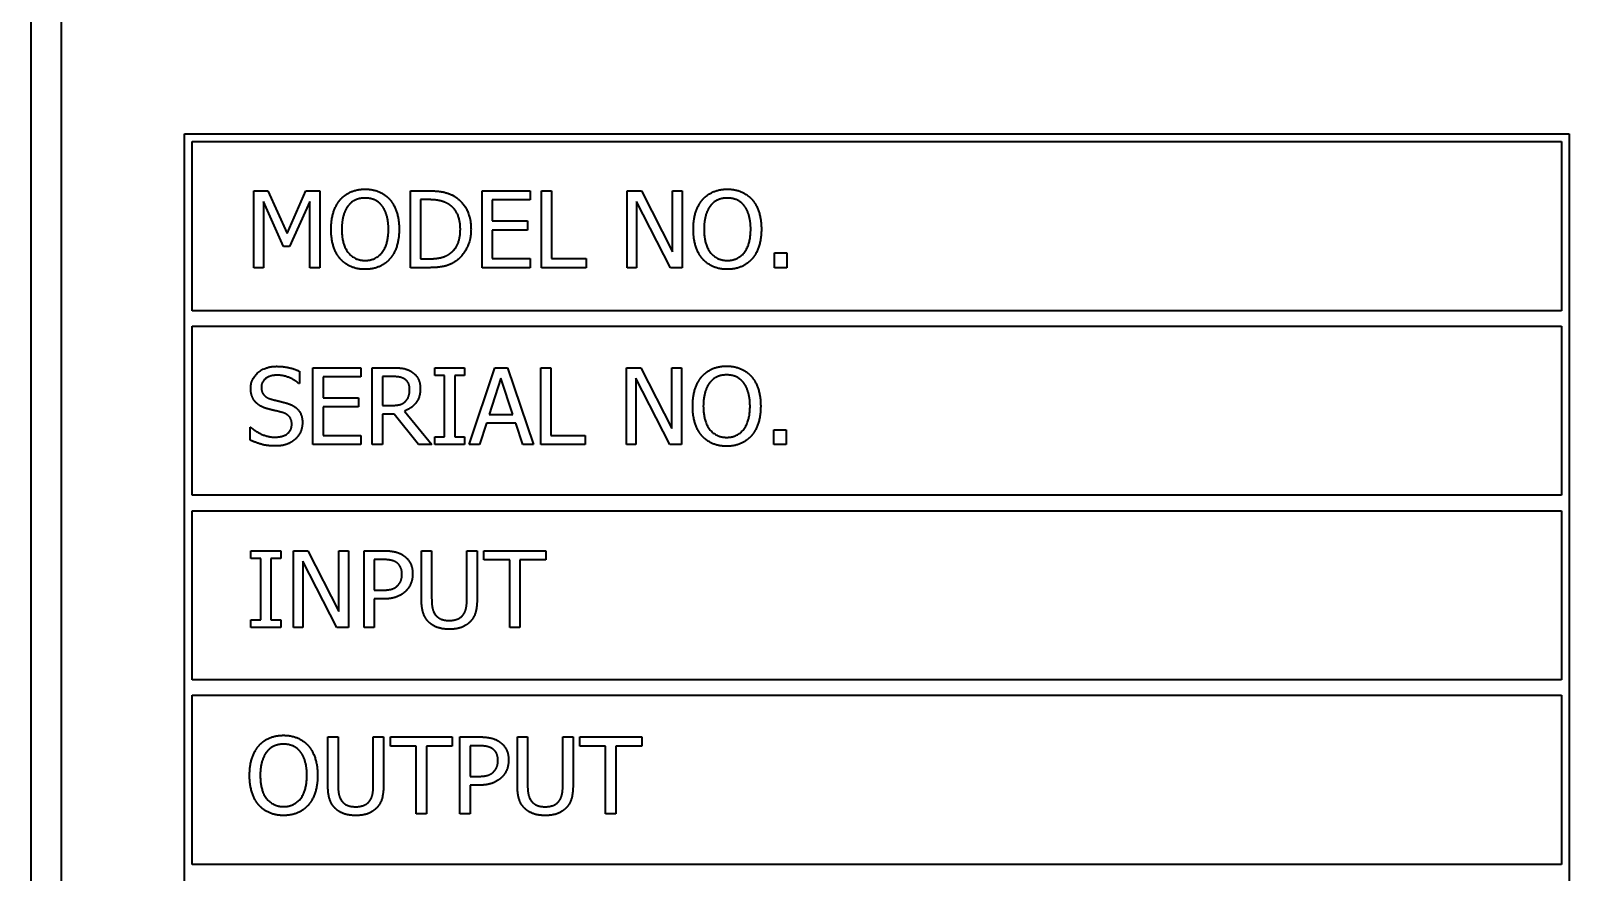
# Model space of a CAD drawing. Header units: millimetres. Extents: x 0 to 297, y 0 to 210.
# Drawn here: x 51.8 to 101.8, y 98 to 125.3 of the extents above; entities that cross this region are included whole.
import ezdxf

# ---------------------------------------------------------------- set-up
doc = ezdxf.new("R2010")
doc.units = ezdxf.units.MM
doc.header["$LTSCALE"] = 0.5
doc.layers.add('가시적인 것(ISO)', color=3, linetype='Continuous', lineweight=40)

msp = doc.modelspace()

# ---------------------------------------------------------------- linework, layer by layer
at = {"layer": '가시적인 것(ISO)'}
for p, q in [((51.8147, 151.9881), (51.8147, 51.9881)), ((52.8147, 52.9042), (52.8147, 151.072)), ((56.8147, 121.9881), (101.8147, 121.9881)), ((56.8147, 73.9881), (56.8147, 121.9881)), ((57.0647, 116.2381), (57.0647, 121.7381)), ((57.0647, 121.7381), (101.5647, 121.7381)), ((101.5647, 121.7381), (101.5647, 116.2381)), ((101.8147, 121.9881), (101.8147, 73.9881)), ((59.0679, 120.1355), (59.5217, 120.1355)), ((59.0679, 117.6355), (59.0679, 120.1355)), ((59.5217, 120.1355), (60.1457, 118.7436)), ((60.1457, 118.7436), (60.7494, 120.1355)), ((60.7494, 120.1355), (61.2113, 120.1355)), ((61.2113, 120.1355), (61.2113, 117.6355)), ((64.151, 120.1355), (64.7203, 120.1355)), ((64.151, 117.6355), (64.151, 120.1355)), ((66.4828, 117.6355), (66.4828, 120.1355)), ((66.4828, 120.1355), (68.0468, 120.1355)), ((68.0468, 120.1355), (68.0468, 119.8397)), ((68.4115, 117.6355), (68.4115, 120.1355)), ((68.4115, 120.1355), (68.7438, 120.1355)), ((68.7438, 120.1355), (68.7438, 117.9312)), ((71.1951, 117.6355), (71.1951, 120.1355)), ((71.1951, 120.1355), (71.6672, 120.1355)), ((71.6672, 120.1355), (72.6741, 118.1561)), ((72.6741, 118.1561), (72.6741, 120.1355)), ((72.6741, 120.1355), (72.984, 120.1355)), ((72.984, 120.1355), (72.984, 117.6355)), ((60.0241, 118.3243), (59.3779, 119.789)), ((59.3779, 119.789), (59.3779, 117.6355)), ((60.8791, 119.789), (60.2267, 118.3243)), ((60.8791, 117.6355), (60.8791, 119.789)), ((64.7365, 119.8478), (64.4832, 119.8478)), ((64.4832, 119.8478), (64.4832, 117.9231)), ((68.0468, 119.8397), (66.8151, 119.8397)), ((66.8151, 119.8397), (66.8151, 119.1549)), ((72.6113, 117.6355), (71.5051, 119.791)), ((71.5051, 119.791), (71.5051, 117.6355)), ((66.8151, 119.1549), (67.9638, 119.1549)), ((67.9638, 119.1549), (67.9638, 118.8591)), ((67.9638, 118.8591), (66.8151, 118.8591)), ((66.8151, 118.8591), (66.8151, 117.9312)), ((60.2267, 118.3243), (60.0241, 118.3243)), ((75.9885, 117.6355), (75.9885, 118.1136)), ((75.9885, 118.1136), (76.3896, 118.1136)), ((76.3896, 118.1136), (76.3896, 117.6355)), ((59.3779, 117.6355), (59.0679, 117.6355)), ((61.2113, 117.6355), (60.8791, 117.6355)), ((64.7263, 117.6355), (64.151, 117.6355)), ((64.4832, 117.9231), (64.7365, 117.9231)), ((68.0468, 117.6355), (66.4828, 117.6355)), ((66.8151, 117.9312), (68.0468, 117.9312)), ((68.0468, 117.9312), (68.0468, 117.6355)), ((69.86, 117.6355), (68.4115, 117.6355)), ((68.7438, 117.9312), (69.86, 117.9312)), ((69.86, 117.9312), (69.86, 117.6355)), ((71.5051, 117.6355), (71.1951, 117.6355)), ((72.984, 117.6355), (72.6113, 117.6355)), ((76.3896, 117.6355), (75.9885, 117.6355)), ((101.5647, 116.2381), (57.0647, 116.2381)), ((57.0647, 110.2381), (57.0647, 115.7381)), ((57.0647, 115.7381), (101.5647, 115.7381)), ((101.5647, 115.7381), (101.5647, 110.2381)), ((60.5468, 114.2679), (60.5468, 113.8709)), ((60.9824, 111.8855), (60.9824, 114.3855)), ((60.9824, 114.3855), (62.5464, 114.3855)), ((62.5464, 114.0897), (61.3147, 114.0897)), ((61.3147, 114.0897), (61.3147, 113.4049)), ((62.5464, 114.3855), (62.5464, 114.0897)), ((62.9111, 111.8855), (62.9111, 114.3855)), ((62.9111, 114.3855), (63.5553, 114.3855)), ((63.2434, 114.0978), (63.2434, 113.1577)), ((63.5736, 114.0978), (63.2434, 114.0978)), ((64.9472, 114.1302), (64.9472, 114.3855)), ((64.9472, 114.3855), (65.9156, 114.3855)), ((65.2652, 114.1302), (64.9472, 114.1302)), ((65.2652, 112.1407), (65.2652, 114.1302)), ((65.9156, 114.1302), (65.5975, 114.1302)), ((65.5975, 114.1302), (65.5975, 112.1407)), ((65.9156, 114.3855), (65.9156, 114.1302)), ((66.0574, 111.8855), (66.9002, 114.3855)), ((67.0967, 114.0451), (66.7117, 112.868)), ((66.9002, 114.3855), (67.3094, 114.3855)), ((67.4836, 112.868), (67.0967, 114.0451)), ((67.3094, 114.3855), (68.1522, 111.8855)), ((68.3892, 111.8855), (68.3892, 114.3855)), ((68.3892, 114.3855), (68.7215, 114.3855)), ((68.7215, 114.3855), (68.7215, 112.1812)), ((71.1728, 111.8855), (71.1728, 114.3855)), ((71.1728, 114.3855), (71.6449, 114.3855)), ((72.589, 111.8855), (71.4828, 114.041)), ((71.4828, 114.041), (71.4828, 111.8855)), ((71.6449, 114.3855), (72.6518, 112.4061)), ((72.6518, 112.4061), (72.6518, 114.3855)), ((72.6518, 114.3855), (72.9617, 114.3855)), ((72.9617, 114.3855), (72.9617, 111.8855)), ((60.5468, 113.8709), (60.5225, 113.8709)), ((61.3147, 113.4049), (62.4634, 113.4049)), ((62.4634, 113.1091), (61.3147, 113.1091)), ((61.3147, 113.1091), (61.3147, 112.1812)), ((62.4634, 113.4049), (62.4634, 113.1091)), ((63.2434, 113.1577), (63.5351, 113.1577)), ((63.6242, 112.8802), (63.2434, 112.8802)), ((63.2434, 112.8802), (63.2434, 111.8855)), ((64.4143, 111.8855), (63.6242, 112.8802)), ((63.9565, 112.9734), (64.8459, 111.8855)), ((66.6206, 112.5844), (66.3937, 111.8855)), ((67.5748, 112.5844), (66.6206, 112.5844)), ((66.7117, 112.868), (67.4836, 112.868)), ((67.8017, 111.8855), (67.5748, 112.5844)), ((58.9443, 112.0354), (58.9443, 112.4527)), ((58.9443, 112.4527), (58.9686, 112.4527)), ((61.3147, 112.1812), (62.5464, 112.1812)), ((62.5464, 112.1812), (62.5464, 111.8855)), ((64.9472, 111.8855), (64.9472, 112.1407)), ((64.9472, 112.1407), (65.2652, 112.1407)), ((65.5975, 112.1407), (65.9156, 112.1407)), ((65.9156, 112.1407), (65.9156, 111.8855)), ((68.7215, 112.1812), (69.8378, 112.1812)), ((69.8378, 112.1812), (69.8378, 111.8855)), ((75.9662, 111.8855), (75.9662, 112.3636)), ((75.9662, 112.3636), (76.3673, 112.3636)), ((76.3673, 112.3636), (76.3673, 111.8855)), ((62.5464, 111.8855), (60.9824, 111.8855)), ((63.2434, 111.8855), (62.9111, 111.8855)), ((64.8459, 111.8855), (64.4143, 111.8855)), ((65.9156, 111.8855), (64.9472, 111.8855)), ((66.3937, 111.8855), (66.0574, 111.8855)), ((68.1522, 111.8855), (67.8017, 111.8855)), ((69.8378, 111.8855), (68.3892, 111.8855)), ((71.4828, 111.8855), (71.1728, 111.8855)), ((72.9617, 111.8855), (72.589, 111.8855)), ((76.3673, 111.8855), (75.9662, 111.8855)), ((101.5647, 110.2381), (57.0647, 110.2381)), ((57.0647, 104.2381), (57.0647, 109.7381)), ((57.0647, 109.7381), (101.5647, 109.7381)), ((101.5647, 109.7381), (101.5647, 104.2381)), ((58.9707, 108.1829), (58.9707, 108.4381)), ((58.9707, 108.4381), (59.9391, 108.4381)), ((59.2887, 108.1829), (58.9707, 108.1829)), ((59.2887, 106.1934), (59.2887, 108.1829)), ((59.9391, 108.1829), (59.621, 108.1829)), ((59.621, 108.1829), (59.621, 106.1934)), ((59.9391, 108.4381), (59.9391, 108.1829)), ((60.3503, 105.9381), (60.3503, 108.4381)), ((60.3503, 108.4381), (60.8224, 108.4381)), ((61.7664, 105.9381), (60.6603, 108.0937)), ((60.6603, 108.0937), (60.6603, 105.9381)), ((60.8224, 108.4381), (61.8292, 106.4588)), ((61.8292, 106.4588), (61.8292, 108.4381)), ((61.8292, 108.4381), (62.1392, 108.4381)), ((62.1392, 108.4381), (62.1392, 105.9381)), ((62.6457, 108.4381), (63.2737, 108.4381)), ((62.6457, 105.9381), (62.6457, 108.4381)), ((62.978, 108.1504), (62.978, 107.1537)), ((63.2535, 108.1504), (62.978, 108.1504)), ((64.5116, 106.8782), (64.5116, 108.4381)), ((64.5116, 108.4381), (64.8438, 108.4381)), ((64.8438, 108.4381), (64.8438, 106.8782)), ((65.9885, 106.8701), (65.9885, 108.4381)), ((65.9885, 108.4381), (66.3207, 108.4381)), ((66.3207, 108.4381), (66.3207, 106.8782)), ((66.5416, 108.1423), (66.5416, 108.4381)), ((66.5416, 108.4381), (68.5513, 108.4381)), ((67.3803, 108.1423), (66.5416, 108.1423)), ((67.3803, 105.9381), (67.3803, 108.1423)), ((68.5513, 108.1423), (67.7126, 108.1423)), ((67.7126, 108.1423), (67.7126, 105.9381)), ((68.5513, 108.4381), (68.5513, 108.1423)), ((62.978, 107.1537), (63.2049, 107.1537)), ((63.2596, 106.8701), (62.978, 106.8701)), ((62.978, 106.8701), (62.978, 105.9381)), ((58.9707, 105.9381), (58.9707, 106.1934)), ((58.9707, 106.1934), (59.2887, 106.1934)), ((59.621, 106.1934), (59.9391, 106.1934)), ((59.9391, 106.1934), (59.9391, 105.9381)), ((59.9391, 105.9381), (58.9707, 105.9381)), ((60.6603, 105.9381), (60.3503, 105.9381)), ((62.1392, 105.9381), (61.7664, 105.9381)), ((62.978, 105.9381), (62.6457, 105.9381)), ((67.7126, 105.9381), (67.3803, 105.9381)), ((101.5647, 104.2381), (57.0647, 104.2381)), ((57.0647, 98.2381), (57.0647, 103.7381)), ((57.0647, 103.7381), (101.5647, 103.7381)), ((101.5647, 103.7381), (101.5647, 98.2381)), ((61.4707, 100.8255), (61.4707, 102.3855)), ((61.4707, 102.3855), (61.8029, 102.3855)), ((61.8029, 102.3855), (61.8029, 100.8255)), ((62.9476, 100.8174), (62.9476, 102.3855)), ((62.9476, 102.3855), (63.2798, 102.3855)), ((63.2798, 102.3855), (63.2798, 100.8255)), ((63.5006, 102.0897), (63.5006, 102.3855)), ((63.5006, 102.3855), (65.5104, 102.3855)), ((64.3394, 102.0897), (63.5006, 102.0897)), ((64.3394, 99.8855), (64.3394, 102.0897)), ((65.5104, 102.0897), (64.6716, 102.0897)), ((64.6716, 102.0897), (64.6716, 99.8855)), ((65.5104, 102.3855), (65.5104, 102.0897)), ((65.7636, 102.3855), (66.3916, 102.3855)), ((65.7636, 99.8855), (65.7636, 102.3855)), ((66.0959, 102.0978), (66.0959, 101.101)), ((66.3714, 102.0978), (66.0959, 102.0978)), ((67.6295, 100.8255), (67.6295, 102.3855)), ((67.6295, 102.3855), (67.9617, 102.3855)), ((67.9617, 102.3855), (67.9617, 100.8255)), ((69.1064, 100.8174), (69.1064, 102.3855)), ((69.1064, 102.3855), (69.4387, 102.3855)), ((69.4387, 102.3855), (69.4387, 100.8255)), ((69.6595, 102.0897), (69.6595, 102.3855)), ((69.6595, 102.3855), (71.6692, 102.3855)), ((70.4982, 102.0897), (69.6595, 102.0897)), ((70.4982, 99.8855), (70.4982, 102.0897)), ((71.6692, 102.0897), (70.8305, 102.0897)), ((70.8305, 102.0897), (70.8305, 99.8855)), ((71.6692, 102.3855), (71.6692, 102.0897)), ((66.0959, 101.101), (66.3228, 101.101)), ((66.3775, 100.8174), (66.0959, 100.8174)), ((66.0959, 100.8174), (66.0959, 99.8855)), ((64.6716, 99.8855), (64.3394, 99.8855)), ((66.0959, 99.8855), (65.7636, 99.8855)), ((70.8305, 99.8855), (70.4982, 99.8855)), ((101.5647, 98.2381), (57.0647, 98.2381))]:
    msp.add_line(p, q, dxfattribs=at)
for points in [[(61.8758, 119.8498), (62.0217, 120.0159), (62.4289, 120.1881), (62.6801, 120.1881)], [(62.6801, 120.1881), (62.9354, 120.1881), (63.3446, 120.0098), (63.4865, 119.8498)], [(64.7203, 120.1355), (65.0728, 120.1355), (65.4739, 120.0301), (65.6157, 119.9369)], [(73.6485, 119.8498), (73.7944, 120.0159), (74.2016, 120.1881), (74.4528, 120.1881)], [(74.4528, 120.1881), (74.7081, 120.1881), (75.1173, 120.0098), (75.2592, 119.8498)], [(61.576, 118.8855), (61.576, 119.1995), (61.732, 119.6776), (61.8758, 119.8498)], [(62.1271, 119.6411), (62.0278, 119.5135), (61.9224, 119.1286), (61.9224, 118.8855)], [(62.6822, 119.9004), (62.5019, 119.9004), (62.2304, 119.7748), (62.1271, 119.6411)], [(63.2352, 119.6411), (63.136, 119.7708), (62.8564, 119.9004), (62.6822, 119.9004)], [(63.4399, 118.8855), (63.4399, 119.1326), (63.3325, 119.5155), (63.2352, 119.6411)], [(63.4865, 119.8498), (63.6283, 119.6837), (63.7863, 119.1974), (63.7863, 118.8855)], [(65.3969, 119.6979), (65.2632, 119.7769), (64.9613, 119.8478), (64.7365, 119.8478)], [(65.7758, 118.8875), (65.7758, 119.1752), (65.5853, 119.5824), (65.3969, 119.6979)], [(65.6157, 119.9369), (65.8568, 119.7769), (66.1222, 119.2481), (66.1222, 118.8834)], [(73.3487, 118.8855), (73.3487, 119.1995), (73.5047, 119.6776), (73.6485, 119.8498)], [(73.8998, 119.6411), (73.8005, 119.5135), (73.6951, 119.1286), (73.6951, 118.8855)], [(74.4549, 119.9004), (74.2745, 119.9004), (74.0031, 119.7748), (73.8998, 119.6411)], [(75.0079, 119.6411), (74.9087, 119.7708), (74.6291, 119.9004), (74.4549, 119.9004)], [(75.2126, 118.8855), (75.2126, 119.1326), (75.1052, 119.5155), (75.0079, 119.6411)], [(75.2592, 119.8498), (75.401, 119.6837), (75.559, 119.1974), (75.559, 118.8855)], [(61.8738, 117.9231), (61.73, 118.0893), (61.576, 118.5775), (61.576, 118.8855)], [(61.9224, 118.8855), (61.9224, 118.3932), (62.3357, 117.8705), (62.6822, 117.8705)], [(62.6822, 117.8705), (63.0286, 117.8705), (63.4399, 118.3932), (63.4399, 118.8855)], [(63.7863, 118.8855), (63.7863, 118.5816), (63.6323, 118.0893), (63.4865, 117.9231)], [(65.4273, 118.0893), (65.6015, 118.2068), (65.7758, 118.5957), (65.7758, 118.8875)], [(66.1222, 118.8834), (66.1222, 118.541), (65.8446, 117.99), (65.6117, 117.836)], [(73.6465, 117.9231), (73.5027, 118.0893), (73.3487, 118.5775), (73.3487, 118.8855)], [(73.6951, 118.8855), (73.6951, 118.3932), (74.1084, 117.8705), (74.4549, 117.8705)], [(74.4549, 117.8705), (74.8013, 117.8705), (75.2126, 118.3932), (75.2126, 118.8855)], [(75.559, 118.8855), (75.559, 118.5816), (75.405, 118.0893), (75.2592, 117.9231)], [(64.7365, 117.9231), (64.9573, 117.9231), (65.2916, 117.994), (65.4273, 118.0893)], [(62.6801, 117.5828), (62.4269, 117.5828), (62.0217, 117.755), (61.8738, 117.9231)], [(63.4865, 117.9231), (63.3325, 117.7489), (62.9253, 117.5828), (62.6801, 117.5828)], [(65.6117, 117.836), (65.4212, 117.7165), (65.0302, 117.6355), (64.7263, 117.6355)], [(74.4528, 117.5828), (74.1996, 117.5828), (73.7944, 117.755), (73.6465, 117.9231)], [(75.2592, 117.9231), (75.1052, 117.7489), (74.698, 117.5828), (74.4528, 117.5828)], [(58.9626, 113.7149), (58.9626, 114.0188), (59.4366, 114.43), (59.8033, 114.43)], [(59.8256, 114.1423), (59.5946, 114.1423), (59.309, 113.9256), (59.309, 113.7493)], [(59.8033, 114.43), (60.014, 114.43), (60.3868, 114.347), (60.5468, 114.2679)], [(60.5225, 113.8709), (60.403, 113.9803), (60.0302, 114.1423), (59.8256, 114.1423)], [(63.5553, 114.3855), (63.7701, 114.3855), (64.0598, 114.3389), (64.1915, 114.2538)], [(63.9707, 114.0127), (63.8998, 114.0593), (63.7113, 114.0978), (63.5736, 114.0978)], [(64.1287, 113.6804), (64.1287, 113.7898), (64.0517, 113.958), (63.9707, 114.0127)], [(64.1915, 114.2538), (64.3232, 114.1687), (64.4751, 113.9033), (64.4751, 113.7068)], [(73.3264, 113.1355), (73.3264, 113.4495), (73.4824, 113.9276), (73.6263, 114.0998)], [(73.6263, 114.0998), (73.7721, 114.2659), (74.1793, 114.4381), (74.4305, 114.4381)], [(74.4326, 114.1504), (74.2523, 114.1504), (73.9808, 114.0248), (73.8775, 113.8911)], [(74.4305, 114.4381), (74.6858, 114.4381), (75.0951, 114.2598), (75.2369, 114.0998)], [(74.9857, 113.8911), (74.8864, 114.0208), (74.6068, 114.1504), (74.4326, 114.1504)], [(75.2369, 114.0998), (75.3787, 113.9337), (75.5367, 113.4474), (75.5367, 113.1355)], [(59.1246, 113.2631), (59.0476, 113.3462), (58.9626, 113.569), (58.9626, 113.7149)], [(59.309, 113.7493), (59.309, 113.5913), (59.4771, 113.4029), (59.6352, 113.3603)], [(64.4751, 113.7068), (64.4751, 113.4333), (64.1955, 113.0625), (63.9565, 112.9734)], [(63.9869, 113.2874), (64.0598, 113.3563), (64.1287, 113.5508), (64.1287, 113.6804)], [(73.8775, 113.8911), (73.7782, 113.7635), (73.6728, 113.3786), (73.6728, 113.1355)], [(75.1903, 113.1355), (75.1903, 113.3826), (75.0829, 113.7655), (74.9857, 113.8911)], [(59.5379, 113.0423), (59.4083, 113.0767), (59.2036, 113.18), (59.1246, 113.2631)], [(59.9897, 112.9288), (59.8742, 112.9612), (59.6818, 113.0058), (59.5379, 113.0423)], [(59.6352, 113.3603), (59.7405, 113.332), (60.0464, 113.259), (60.1477, 113.2286)], [(60.1477, 113.2286), (60.405, 113.1496), (60.6441, 112.8316), (60.6441, 112.5986)], [(63.5351, 113.1577), (63.6789, 113.1577), (63.9079, 113.2084), (63.9869, 113.2874)], [(73.6242, 112.1731), (73.4804, 112.3393), (73.3264, 112.8275), (73.3264, 113.1355)], [(73.6728, 113.1355), (73.6728, 112.6432), (74.0861, 112.1205), (74.4326, 112.1205)], [(74.4326, 112.1205), (74.779, 112.1205), (75.1903, 112.6432), (75.1903, 113.1355)], [(75.5367, 113.1355), (75.5367, 112.8316), (75.3827, 112.3393), (75.2369, 112.1731)], [(59.7405, 112.1286), (60.016, 112.1286), (60.2976, 112.3575), (60.2976, 112.5459)], [(60.2976, 112.5459), (60.2976, 112.6958), (60.1498, 112.8822), (59.9897, 112.9288)], [(60.6441, 112.5986), (60.6441, 112.4507), (60.5245, 112.1671), (60.4172, 112.0678)], [(59.7648, 111.8409), (59.4934, 111.8409), (59.1125, 111.9543), (58.9443, 112.0354)], [(58.9686, 112.4527), (59.1327, 112.2987), (59.5481, 112.1286), (59.7405, 112.1286)], [(60.4172, 112.0678), (60.2976, 111.9584), (59.9938, 111.8409), (59.7648, 111.8409)], [(74.4305, 111.8328), (74.1773, 111.8328), (73.7721, 112.005), (73.6242, 112.1731)], [(75.2369, 112.1731), (75.0829, 111.9989), (74.6757, 111.8328), (74.4305, 111.8328)], [(63.6992, 108.0552), (63.6202, 108.1079), (63.4095, 108.1504), (63.2535, 108.1504)], [(63.2737, 108.4381), (63.4966, 108.4381), (63.8086, 108.3652), (63.9281, 108.2821)], [(63.8795, 107.6744), (63.8795, 107.804), (63.7904, 107.9944), (63.6992, 108.0552)], [(63.9281, 108.2821), (64.0679, 108.1869), (64.2259, 107.8932), (64.2259, 107.6845)], [(63.7377, 107.3036), (63.8126, 107.3786), (63.8795, 107.5548), (63.8795, 107.6744)], [(64.2259, 107.6845), (64.2259, 107.5224), (64.1104, 107.2307), (64.0071, 107.1294)], [(63.2049, 107.1537), (63.4075, 107.1537), (63.6566, 107.2185), (63.7377, 107.3036)], [(64.0071, 107.1294), (63.8775, 107.0017), (63.527, 106.8701), (63.2596, 106.8701)], [(64.7506, 106.1164), (64.619, 106.2461), (64.5116, 106.6107), (64.5116, 106.8782)], [(64.8438, 106.8782), (64.8438, 106.7039), (64.8884, 106.4689), (64.9512, 106.3737)], [(65.8811, 106.3737), (65.9439, 106.4689), (65.9885, 106.7019), (65.9885, 106.8701)], [(66.3207, 106.8782), (66.3207, 106.6168), (66.2154, 106.244), (66.0817, 106.1164)], [(65.4151, 105.8855), (65.1943, 105.8855), (64.8661, 106.0009), (64.7506, 106.1164)], [(64.9512, 106.3737), (65.0181, 106.2724), (65.249, 106.1691), (65.4151, 106.1691)], [(65.4151, 106.1691), (65.5711, 106.1691), (65.8143, 106.2724), (65.8811, 106.3737)], [(66.0817, 106.1164), (65.9622, 105.9989), (65.6461, 105.8855), (65.4151, 105.8855)], [(58.9261, 101.1355), (58.9261, 101.4495), (59.0821, 101.9276), (59.2259, 102.0998)], [(59.2259, 102.0998), (59.3718, 102.2659), (59.779, 102.4381), (60.0302, 102.4381)], [(60.0322, 102.1504), (59.8519, 102.1504), (59.5805, 102.0248), (59.4771, 101.8911)], [(60.0302, 102.4381), (60.2855, 102.4381), (60.6947, 102.2598), (60.8365, 102.0998)], [(60.5853, 101.8911), (60.4861, 102.0208), (60.2065, 102.1504), (60.0322, 102.1504)], [(60.8365, 102.0998), (60.9784, 101.9337), (61.1364, 101.4474), (61.1364, 101.1355)], [(66.8171, 102.0026), (66.7381, 102.0552), (66.5274, 102.0978), (66.3714, 102.0978)], [(66.3916, 102.3855), (66.6145, 102.3855), (66.9265, 102.3125), (67.046, 102.2295)], [(66.9974, 101.6217), (66.9974, 101.7513), (66.9083, 101.9418), (66.8171, 102.0026)], [(67.046, 102.2295), (67.1858, 102.1342), (67.3438, 101.8405), (67.3438, 101.6318)], [(59.4771, 101.8911), (59.3779, 101.7635), (59.2725, 101.3786), (59.2725, 101.1355)], [(60.7899, 101.1355), (60.7899, 101.3826), (60.6826, 101.7655), (60.5853, 101.8911)], [(66.8556, 101.2509), (66.9305, 101.3259), (66.9974, 101.5021), (66.9974, 101.6217)], [(67.3438, 101.6318), (67.3438, 101.4697), (67.2284, 101.178), (67.125, 101.0767)], [(59.2239, 100.1731), (59.0801, 100.3393), (58.9261, 100.8275), (58.9261, 101.1355)], [(59.2725, 101.1355), (59.2725, 100.6432), (59.6858, 100.1205), (60.0322, 100.1205)], [(60.0322, 100.1205), (60.3787, 100.1205), (60.7899, 100.6432), (60.7899, 101.1355)], [(61.1364, 101.1355), (61.1364, 100.8316), (60.9824, 100.3393), (60.8365, 100.1731)], [(66.3228, 101.101), (66.5254, 101.101), (66.7745, 101.1658), (66.8556, 101.2509)], [(67.125, 101.0767), (66.9954, 100.9491), (66.6449, 100.8174), (66.3775, 100.8174)], [(61.7097, 100.0637), (61.578, 100.1934), (61.4707, 100.5581), (61.4707, 100.8255)], [(61.8029, 100.8255), (61.8029, 100.6513), (61.8475, 100.4162), (61.9103, 100.321)], [(62.8402, 100.321), (62.903, 100.4162), (62.9476, 100.6492), (62.9476, 100.8174)], [(63.2798, 100.8255), (63.2798, 100.5641), (63.1745, 100.1914), (63.0408, 100.0637)], [(67.8686, 100.0637), (67.7369, 100.1934), (67.6295, 100.5581), (67.6295, 100.8255)], [(67.9617, 100.8255), (67.9617, 100.6513), (68.0063, 100.4162), (68.0691, 100.321)], [(68.999, 100.321), (69.0618, 100.4162), (69.1064, 100.6492), (69.1064, 100.8174)], [(69.4387, 100.8255), (69.4387, 100.5641), (69.3333, 100.1914), (69.1996, 100.0637)], [(60.0302, 99.8328), (59.777, 99.8328), (59.3718, 100.005), (59.2239, 100.1731)], [(60.8365, 100.1731), (60.6826, 99.9989), (60.2754, 99.8328), (60.0302, 99.8328)], [(62.3742, 99.8328), (62.1534, 99.8328), (61.8252, 99.9483), (61.7097, 100.0637)], [(61.9103, 100.321), (61.9771, 100.2197), (62.2081, 100.1164), (62.3742, 100.1164)], [(62.3742, 100.1164), (62.5302, 100.1164), (62.7733, 100.2197), (62.8402, 100.321)], [(63.0408, 100.0637), (62.9212, 99.9462), (62.6052, 99.8328), (62.3742, 99.8328)], [(68.5331, 99.8328), (68.3122, 99.8328), (67.984, 99.9483), (67.8686, 100.0637)], [(68.0691, 100.321), (68.136, 100.2197), (68.3669, 100.1164), (68.5331, 100.1164)], [(68.5331, 100.1164), (68.6891, 100.1164), (68.9322, 100.2197), (68.999, 100.321)], [(69.1996, 100.0637), (69.0801, 99.9462), (68.764, 99.8328), (68.5331, 99.8328)]]:
    msp.add_open_spline(points, degree=2, dxfattribs=at)

doc.saveas('drawing.dxf')
